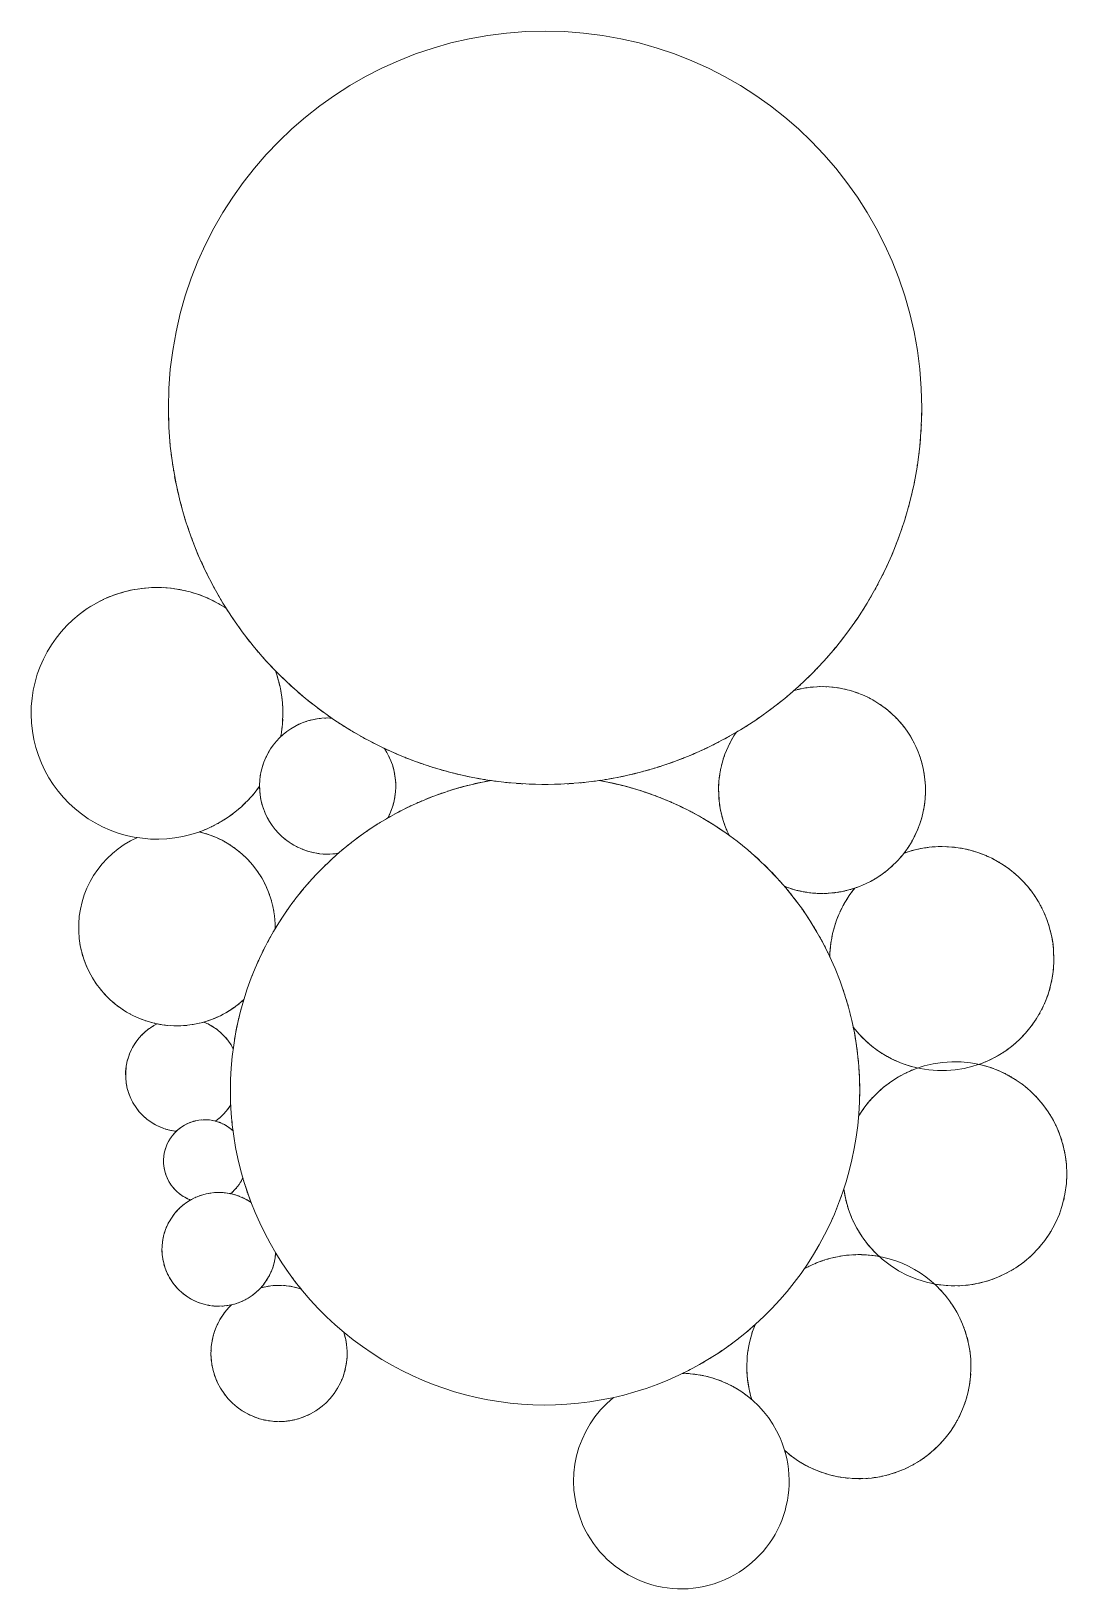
# Model space of a CAD drawing. Header units: inches. Extents: x -590 to 611, y -977 to 830.
import ezdxf

# ---------------------------------------------------------------- set-up
doc = ezdxf.new("R2010")
doc.units = ezdxf.units.IN
doc.header["$MEASUREMENT"] = 0
doc.layers.add('A-ROOF', color=132, linetype='Continuous', lineweight=9)
doc.layers.add('A-WALL', color=113, linetype='Continuous', lineweight=9)

msp = doc.modelspace()

# ---------------------------------------------------------------- linework, layer by layer
at = {"layer": 'A-ROOF'}
for p, q in [((-69.5, -41.9), (-69, -41.8)), ((120.9, -52.6), (121.3, -52.8)), ((283.8, -162.4), (284.1, -162.8)), ((286.4, -165.5), (286.7, -165.9))]:
    msp.add_line(p, q, dxfattribs=at)
for centre, radius, start, end in [((5.9, 393), 437, 360, 180), ((5.9, 393), 437, 180, 360), ((-444.3, 38.5), 146, 56.6202, 128.2174), ((-444.3, 38.5), 146, 128.2174, 308.2174), ((-444.3, 38.5), 146, 349.232, 19.8017), ((327.2, -50.5), 120, 2.3346, 105.7062), ((-246.3, -45.9), 79, 86.6853, 215.5362), ((5.9, 393), 437, 296.4342, 296.7611), ((5.9, 393), 437, 297.3401, 297.4607), ((327.2, -50.5), 120, 146.1408, 182.3346), ((5.9, 393), 437, 298.3285, 298.6678), ((5.9, 393), 437, 300.2226, 300.4591), ((-246.3, -45.9), 79, 331.9581, 33.5799), ((5.9, 393), 437, 244.7606, 244.9352), ((-246.3, -45.9), 79, 32.2118, 33.4553), ((-246.3, -45.9), 79, 27.7643, 30.0747), ((-246.3, -45.9), 79, 23.3164, 25.6286), ((-246.3, -45.9), 79, 18.868, 21.1828), ((5.9, 393), 437, 246.2164, 246.8355), ((5.9, 393), 437, 248.1278, 248.7358), ((5.9, 393), 437, 250.0391, 250.6361), ((5.9, 393), 437, 289.2549, 289.866), ((5.9, 393), 437, 291.1375, 291.7627), ((5.9, 393), 437, 293.0201, 293.6604), ((5.9, 393), 437, 294.9121, 295.5595), ((-246.3, -45.9), 79, 14.4189, 16.7371), ((-246.3, -45.9), 79, 9.969, 12.2915), ((-246.3, -45.9), 79, 5.5181, 7.8461), ((5.9, 393), 437, 251.9504, 252.5364), ((5.9, 393), 437, 253.8616, 254.4368), ((5.9, 393), 437, 255.7727, 256.3371), ((5.9, 393), 437, 257.6838, 258.2375), ((5.9, 393), 437, 281.7236, 282.2852), ((5.9, 393), 437, 283.6065, 284.1798), ((5.9, 393), 437, 285.4894, 286.0747), ((5.9, 393), 437, 287.3721, 287.9701), ((-444.3, 38.5), 146, 308.2174, 324.5719), ((5.9, -399), 365, 99.8827, 159.0009), ((-246.3, -45.9), 79, 180.2335, 182.2618), ((-246.3, -45.9), 79, 184.6463, 186.741), ((-246.3, -45.9), 79, 352.1559, 354.5104), ((-246.3, -45.9), 79, 1.0659, 3.4008), ((-246.3, -45.9), 79, 356.612, 358.9556), ((5.9, -399), 365, 108.907, 110.0313), ((5.9, -399), 365, 106.8523, 108.0085), ((5.9, -399), 365, 104.772, 105.9412), ((5.9, -399), 365, 102.6146, 103.4067), ((5.9, 393), 437, 259.5949, 260.1378), ((5.9, -399), 365, 99.9177, 101.073), ((5.9, 393), 437, 261.5059, 261.7289), ((5.9, -399), 365, 360, 80.125), ((5.9, 393), 437, 278.2711, 278.4969), ((5.9, 393), 437, 279.8405, 280.391), ((5.9, -399), 365, 77.5278, 78.1636), ((5.9, -399), 365, 75.4842, 76.2184), ((5.9, -399), 365, 73.5136, 74.1624), ((5.9, -399), 365, 72.135, 72.4039), ((327.2, -50.5), 120, 248.795, 2.3346), ((-246.3, -45.9), 79, 189.0592, 191.2286), ((-246.3, -45.9), 79, 193.472, 195.73), ((-246.3, -45.9), 79, 197.8848, 200.2571), ((-246.3, -45.9), 79, 338.7632, 341.1754), ((-246.3, -45.9), 79, 343.2333, 345.6204), ((-246.3, -45.9), 79, 347.6968, 350.0654), ((5.9, -399), 365, 115.1559, 116.0994), ((5.9, -399), 365, 113.0665, 114.0767), ((5.9, -399), 365, 110.9604, 112.054), ((5.9, -399), 365, 70.0509, 70.4821), ((5.9, -399), 365, 67.9947, 68.5587), ((5.9, -399), 365, 65.9379, 66.633), ((5.9, -399), 365, 63.8806, 64.7038), ((327.2, -50.5), 120, 182.3346, 205.9552), ((327.2, -50.5), 120, 182.3346, 185.6926), ((327.2, -50.5), 120, 187.0222, 189.1867), ((-444.3, 38.5), 146, 298.5482, 300.4949), ((-444.3, 38.5), 146, 301.7722, 303.9271), ((-444.3, 38.5), 146, 304.9951, 308.2174), ((-246.3, -45.9), 79, 202.2977, 204.8408), ((-246.3, -45.9), 79, 206.7105, 209.5943), ((5.9, -399), 365, 119.3129, 119.9959), ((-246.3, -45.9), 79, 332.0277, 332.2858), ((-246.3, -45.9), 79, 334.2827, 336.7306), ((5.9, -399), 365, 117.2368, 118.1221), ((5.9, -399), 365, 61.9319, 62.7685), ((5.9, -399), 365, 60.0113, 60.8223), ((5.9, -399), 365, 58.0915, 58.8348), ((327.2, -50.5), 120, 190.7722, 192.6129), ((327.2, -50.5), 120, 194.3883, 196.0392), ((327.2, -50.5), 120, 197.9598, 199.4657), ((-421.2, -210.1), 114, 113.6809, 182.1346), ((-421.2, -210.1), 114, 2.1346, 76.9241), ((-444.3, 38.5), 146, 289.6048, 290.6663), ((-421.2, -210.1), 114, 75.0771, 76.8588), ((-444.3, 38.5), 146, 292.0962, 293.9165), ((-421.2, -210.1), 114, 71.3314, 73.2539), ((-444.3, 38.5), 146, 295.3231, 297.1853), ((-421.2, -210.1), 114, 67.5854, 69.5108), ((-421.2, -210.1), 114, 63.8391, 65.6501), ((-246.3, -45.9), 79, 215.5362, 279.1279), ((-246.3, -45.9), 79, 220.0725, 221.5604), ((-246.3, -45.9), 79, 224.6088, 226.3798), ((-246.3, -45.9), 79, 229.1451, 231.0271), ((5.9, -399), 365, 56.1723, 56.772), ((327.2, -50.5), 120, 201.5109, 202.8924), ((327.2, -50.5), 120, 205.0512, 205.84), ((-421.2, -210.1), 114, 60.0923, 61.9139), ((-421.2, -210.1), 114, 56.3451, 58.1777), ((-421.2, -210.1), 114, 52.5972, 54.4415), ((-421.2, -210.1), 114, 48.8485, 50.7053), ((-246.3, -45.9), 79, 233.6815, 235.6169), ((-246.3, -45.9), 79, 238.2178, 240.1807), ((-246.3, -45.9), 79, 242.7541, 244.7305), ((-246.3, -45.9), 79, 247.2904, 249.2719), ((-246.3, -45.9), 79, 251.8268, 253.8077), ((-246.3, -45.9), 79, 256.3631, 258.3399), ((-246.3, -45.9), 79, 260.7184, 262.8694), ((-246.3, -45.9), 79, 265.2367, 267.3969), ((-246.3, -45.9), 79, 269.7549, 271.9229), ((-246.3, -45.9), 79, 274.2731, 276.4335), ((5.9, -399), 365, 131.0765, 131.2651), ((-246.3, -45.9), 79, 278.7914, 279.0447), ((466.2, -246.1), 130, 3.8942, 109.7859), ((-421.2, -210.1), 114, 45.0989, 46.9691), ((-421.2, -210.1), 114, 41.3481, 43.2329), ((-421.2, -210.1), 114, 37.5956, 39.4967), ((-421.2, -210.1), 114, 33.8409, 35.7605), ((5.9, -399), 365, 134.8117, 135.3914), ((5.9, -399), 365, 132.7925, 133.328), ((-421.2, -210.1), 114, 30.0831, 32.0243), ((-421.2, -210.1), 114, 26.3208, 28.2881), ((5.9, -399), 365, 138.85, 139.5201), ((5.9, -399), 365, 136.8308, 137.4554), ((327.2, -50.5), 120, 248.8292, 249.3093), ((-421.2, -210.1), 114, 22.5516, 24.5519), ((-421.2, -210.1), 114, 18.7706, 20.8157), ((-421.2, -210.1), 114, 14.9681, 17.0795), ((5.9, -399), 365, 142.8883, 143.6529), ((5.9, -399), 365, 140.8691, 141.5859), ((5.9, -399), 365, 38.325, 38.8438), ((327.2, -50.5), 120, 252.2784, 252.925), ((327.2, -50.5), 120, 255.9159, 256.5407), ((5.9, -399), 365, 36.3038, 36.8565), ((327.2, -50.5), 120, 259.6308, 260.1565), ((327.2, -50.5), 120, 263.2313, 263.7722), ((327.2, -50.5), 120, 265.5514, 267.3879), ((327.2, -50.5), 120, 269.1677, 270.4324), ((327.2, -50.5), 120, 272.7839, 274.0329), ((466.2, -246.1), 130, 140.9618, 179.0099), ((327.2, -50.5), 120, 276.4001, 277.7403), ((327.2, -50.5), 120, 280.0163, 281.3778), ((327.2, -50.5), 120, 283.6325, 285.0152), ((466.2, -246.1), 130, 147.6681, 148.4069), ((466.2, -246.1), 130, 144.1949, 144.9152), ((327.2, -50.5), 120, 287.2486, 288.435), ((466.2, -246.1), 130, 141.0304, 141.4235), ((-421.2, -210.1), 114, 9.6071, 13.3433), ((5.9, -399), 365, 144.9074, 145.7219), ((5.9, -399), 365, 34.2789, 34.8704), ((466.2, -246.1), 130, 158.0876, 158.8825), ((466.2, -246.1), 130, 154.6144, 155.3905), ((466.2, -246.1), 130, 151.1413, 151.8987), ((-421.2, -210.1), 114, 182.1346, 313.0039), ((-421.2, -210.1), 114, 359.226, 2.1346), ((-421.2, -210.1), 114, 359.2903, 2.1346), ((5.9, -399), 365, 148.9456, 149.0799), ((5.9, -399), 365, 146.9265, 147.7937), ((5.9, -399), 365, 32.2483, 32.8851), ((5.9, -399), 365, 30.2071, 31.3951), ((466.2, -246.1), 130, 165.0339, 165.8668), ((466.2, -246.1), 130, 161.5607, 162.3746), ((5.9, -399), 365, 28.9157, 29.3678), ((5.9, -399), 365, 28.1431, 28.2535), ((5.9, -399), 365, 26.9303, 27.3449), ((466.2, -246.1), 130, 172.0362, 172.8517), ((466.2, -246.1), 130, 168.5911, 169.3591), ((5.9, -399), 365, 26.0146, 26.1435), ((5.9, -399), 365, 25.1944, 25.3248), ((466.2, -246.1), 130, 178.0221, 178.9263), ((466.2, -246.1), 130, 175.4812, 176.3444), ((466.2, -246.1), 130, 217.7271, 3.8942), ((5.9, -399), 365, 159.0009, 360), ((-421.2, -210.1), 114, 302.4741, 304.4464), ((-421.2, -210.1), 114, 306.0492, 308.2388), ((-421.2, -210.1), 114, 309.4131, 312.9789), ((5.9, -399), 365, 163.4489, 165.2035), ((-414.7, -380.8), 66, 116.4973, 177.5138), ((-414.7, -380.8), 66, 26.9065, 67.9538), ((-421.2, -210.1), 114, 286.0014, 286.4329), ((-421.2, -210.1), 114, 288.094, 290.0064), ((-421.2, -210.1), 114, 291.7116, 293.5866), ((-421.2, -210.1), 114, 295.3086, 297.1778), ((-421.2, -210.1), 114, 298.8947, 300.7896), ((5.9, -399), 365, 167.9738, 169.2022), ((5.9, -399), 365, 165.8819, 167.199), ((5.9, -399), 365, 170.0043, 171.2205), ((5.9, -399), 365, 11.0403, 11.5686), ((5.9, -399), 365, 8.9958, 9.9863), ((5.9, -399), 365, 172.013, 172.4069), ((5.9, -399), 365, 6.9396, 7.9879), ((5.9, -399), 365, 4.8577, 5.9902), ((-414.7, -380.8), 66, 177.5138, 263.7842), ((481.2, -495.7), 130, 354.9317, 149.1399), ((5.9, -399), 365, 2.6987, 3.993), ((5.9, -399), 365, 0, 1.9963), ((5.9, -399), 365, 356.112, 357.5489), ((5.9, -399), 365, 358.1017, 0), ((-388.7, -481), 48, 47.0116, 105.8944), ((-414.7, -380.8), 66, 305.2693, 328.0879), ((-414.7, -380.8), 66, 309.5489, 310.8928), ((-414.7, -380.8), 66, 314.0603, 315.3267), ((-414.7, -380.8), 66, 318.9542, 319.6022), ((-414.7, -380.8), 66, 322.4811, 323.7687), ((5.9, -399), 365, 182.6207, 184.3114), ((5.9, -399), 365, 184.6781, 186.2305), ((5.9, -399), 365, 355.3173, 355.588), ((-388.7, -481), 48, 105.8944, 249.966), ((-388.7, -481), 48, 74.5933, 75.2747), ((-388.7, -481), 48, 69.108, 70.4029), ((-388.7, -481), 48, 63.6234, 64.6925), ((-388.7, -481), 48, 58.4135, 58.9821), ((-388.7, -481), 48, 52.7931, 53.272), ((5.9, -399), 365, 186.8195, 187.3649), ((-388.7, -481), 48, 308.0272, 336.4956), ((5.9, -399), 365, 196.1105, 196.7467), ((-372.5, -583.4), 66, 55.4194, 194.1632), ((-372.5, -583.4), 66, 77.8117, 78.2535), ((-372.5, -583.4), 66, 73.1004, 74.2431), ((-372.5, -583.4), 66, 68.3872, 69.5325), ((-372.5, -583.4), 66, 63.6715, 64.6352), ((5.9, -399), 365, 197.3231, 199.0399), ((5.9, -399), 365, 199.2315, 200.8545), ((5.9, -399), 365, 339.2378, 340.3456), ((5.9, -399), 365, 341.3129, 341.6914), ((481.2, -495.7), 130, 187.8522, 354.9317), ((481.2, -495.7), 130, 187.9595, 188.5311), ((481.2, -495.7), 130, 190.0514, 191.3921), ((-372.5, -583.4), 66, 58.9524, 61.5655), ((-372.5, -583.4), 66, 55.5563, 56.8363), ((5.9, -399), 365, 337.1623, 338.267), ((481.2, -495.7), 130, 193.4929, 194.8256), ((481.2, -495.7), 130, 196.9275, 198.2601), ((481.2, -495.7), 130, 200.3577, 201.696), ((5.9, -399), 365, 333.01, 334.1127), ((5.9, -399), 365, 335.0864, 336.1895), ((481.2, -495.7), 130, 203.7848, 205.1338), ((481.2, -495.7), 130, 207.2098, 208.5742), ((5.9, -399), 365, 330.9329, 332.0366), ((481.2, -495.7), 130, 210.6332, 212.0184), ((481.2, -495.7), 130, 214.0554, 215.4684), ((481.2, -495.7), 130, 217.4767, 218.9278), ((-372.5, -583.4), 66, 194.1632, 356.5566), ((-372.5, -583.4), 66, 350.7402, 351.6948), ((-372.5, -583.4), 66, 355.5264, 356.395), ((5.9, -399), 365, 211.0969, 211.513), ((5.9, -399), 365, 212.463, 213.5796), ((370, -719.5), 130, 8.3055, 119.2948), ((5.9, -399), 365, 326.7759, 327.8856), ((5.9, -399), 365, 328.855, 329.9609), ((370, -719.5), 130, 105.6387, 106.5801), ((370, -719.5), 130, 102.2517, 103.1562), ((370, -719.5), 130, 98.8642, 99.7336), ((370, -719.5), 130, 95.4763, 96.312), ((370, -719.5), 130, 92.0877, 92.8912), ((370, -719.5), 130, 88.6983, 90.5209), ((370, -719.5), 130, 86.0509, 87.1266), ((481.2, -495.7), 130, 220.9867, 222.4043), ((370, -719.5), 130, 82.6302, 83.7343), ((481.2, -495.7), 130, 223.8682, 224.2895), ((481.2, -495.7), 130, 224.8674, 225.9167), ((370, -719.5), 130, 79.5511, 80.3434), ((481.2, -495.7), 130, 227.303, 227.5922), ((-372.5, -583.4), 66, 331.3768, 332.3378), ((-372.5, -583.4), 66, 336.3002, 337.3161), ((-372.5, -583.4), 66, 342.2943, 343.6871), ((-372.5, -583.4), 66, 345.9537, 346.9945), ((5.9, -399), 365, 214.5328, 215.647), ((5.9, -399), 365, 325.4518, 325.8106), ((370, -719.5), 130, 118.4077, 119.1838), ((370, -719.5), 130, 115.8811, 116.8652), ((370, -719.5), 130, 112.4117, 113.4338), ((370, -719.5), 130, 109.0253, 110.0058), ((-302.7, -704.2), 79, 71.018, 105.6307), ((-372.5, -583.4), 66, 317.4031, 317.6831), ((-372.5, -583.4), 66, 321.5303, 322.514), ((-372.5, -583.4), 66, 326.4535, 327.3596), ((5.9, -399), 365, 216.6011, 217.7154), ((5.9, -399), 365, 218.6684, 219.1346), ((-302.7, -704.2), 79, 134.3664, 183.4095), ((-302.7, -704.2), 79, 356.5905, 18.3129), ((5.9, -399), 365, 307.4607, 308.6019), ((5.9, -399), 365, 309.5164, 310.6758), ((370, -719.5), 130, 157.9943, 188.3055), ((5.9, -399), 365, 311.5714, 311.826), ((5.9, -399), 365, 303.3458, 304.473), ((5.9, -399), 365, 305.404, 306.5354), ((370, -719.5), 130, 228.5002, 8.3055), ((-302.7, -704.2), 79, 183.4095, 356.5905), ((5.9, -399), 365, 297.155, 298.299), ((5.9, -399), 365, 299.2227, 300.3556), ((5.9, -399), 365, 301.2857, 302.4134), ((164, -852.3), 125, 23.6554, 89.3708), ((5.9, -399), 365, 295.934, 296.2435), ((164, -852.3), 125, 88.8448, 89.2747), ((164, -852.3), 125, 85.3653, 87.3672), ((164, -852.3), 125, 81.8836, 83.8461), ((164, -852.3), 125, 78.3987, 80.3429), ((164, -852.3), 125, 74.9091, 76.8497), ((164, -852.3), 125, 71.4121, 73.3624), ((164, -852.3), 125, 67.9025, 69.8791), ((164, -852.3), 125, 64.3682, 66.3984), ((370, -719.5), 130, 188.3055, 197.1166), ((164, -852.3), 125, 129.0669, 203.6554), ((164, -852.3), 125, 60.7762, 62.9197), ((164, -852.3), 125, 56.9837, 59.4425), ((164, -852.3), 125, 52.5292, 55.8697), ((164, -852.3), 125, 49.1887, 51.8627), ((164, -852.3), 125, 203.6554, 23.6554)]:
    msp.add_arc(centre, radius, start, end, dxfattribs=at)
at = {"layer": 'A-WALL'}
for p, q in [((-521, 162.7), (-525.5, 159.8)), ((-527.9, 158.1), (-534.6, 153.2)), ((-364.1, 160.5), (-365.8, 161.6)), ((-306.1, 85.8), (-306.8, 87.7)), ((295.3, 65.2), (294.8, 65)), ((-300.8, 11.3), (-300.2, 14.6)), ((227.5, 16.3), (225.6, 13.4)), ((208.5, -32.8), (207.9, -37.1)), ((-327.8, -49.6), (-325.3, -46.2)), ((76, -40.8), (68.8, -39.5)), ((207.2, -47.8), (207.3, -55.4)), ((207.6, -40.3), (207.3, -45.2)), ((447.1, -45.6), (446.5, -38.2)), ((-353.9, -76.2), (-347.5, -70.9)), ((-345.4, -69), (-341.5, -65.2)), ((-339, -62.7), (-335.7, -59.2)), ((219.2, -102.8), (216.6, -101)), ((-307.2, -211.6), (-307.3, -205.8)), ((-533.6, -229.1), (-532.1, -236.4)), ((-531.3, -239.5), (-530.2, -243.6)), ((-529.1, -246.8), (-527.7, -250.6)), ((596.2, -245), (595.9, -237.3)), ((-526.5, -253.8), (-524.9, -257.5)), ((-523.4, -260.6), (-521.6, -264.1)), ((-519.8, -267.2), (-517.8, -270.6)), ((-515.9, -273.6), (-513.7, -276.7)), ((-511.5, -279.6), (-509.1, -282.6)), ((-506.8, -285.4), (-504.2, -288.2)), ((-501.6, -290.8), (-498.9, -293.4)), ((-496.2, -295.9), (-493.3, -298.3)), ((-490.4, -300.7), (-487.4, -302.9)), ((-484.3, -305), (-481.2, -307)), ((-346, -295.7), (-343.5, -293.5)), ((-478, -308.9), (-474.8, -310.7)), ((-471.4, -312.4), (-468.1, -314)), ((-464.6, -315.5), (-461.3, -316.8)), ((-457.6, -318.1), (-454.2, -319.2)), ((-444.2, -321.7), (-445.5, -322.5)), ((-388.5, -320.2), (-389.8, -319.7)), ((363.5, -325.8), (364.8, -327.4)), ((-480.2, -372.5), (-480.6, -377.9)), ((-480.6, -377.9), (-480.6, -383.4)), ((-479.3, -367.2), (-479.9, -370.6)), ((409.8, -363.3), (416.7, -366.3)), ((434.5, -372.2), (438.1, -373)), ((438.1, -373), (435.8, -373.9)), ((509.2, -368.8), (509.9, -368.5)), ((-480.5, -385.3), (-480.2, -388.9)), ((-479.8, -391.2), (-479.3, -394.4)), ((-478.7, -396.8), (-477.9, -399.7)), ((399, -395), (393.4, -399.9)), ((-477.1, -402.2), (-476.1, -404.9)), ((371.3, -426.3), (369.7, -428.8)), ((-424.1, -448.6), (-425.7, -450.5)), ((-424, -446.1), (-421.9, -446.4)), ((-420.6, -445.2), (-422.4, -446.9)), ((-416.7, -442.1), (-418.8, -443.7)), ((-412.5, -439.4), (-415, -440.9)), ((-407.9, -437.1), (-410.8, -438.4)), ((-401.8, -434.9), (-406.4, -436.4)), ((-397.5, -433.9), (-401.8, -434.9)), ((-356.1, -445.8), (-356.3, -445.6)), ((-432.2, -460.7), (-433.1, -462.8)), ((-429.9, -456.4), (-431.1, -458.5)), ((-427.2, -452.3), (-428.6, -454.3)), ((-345.4, -501.8), (-344.7, -500.3)), ((-359.1, -518.8), (-358.6, -518.5)), ((-406.9, -525.4), (-405.2, -526.1)), ((308, -605.2), (306.6, -606)), ((249.3, -671), (248.5, -673.2)), ((494.5, -682.2), (493.1, -677.9)), ((496.6, -690.4), (495.4, -685.4)), ((498.6, -700.8), (497.2, -693)), ((240.4, -730.7), (241.3, -738.3))]:
    msp.add_line(p, q, dxfattribs=at)
at = {"layer": 'A-WALL', "flags": 128}
for points in [[(-474.3, 181.3), (-475.1, 181.2), (-478.7, 180.4)], [(-466.1, 182.8), (-467, 182.7), (-470.4, 182.1)], [(-457.7, 183.8), (-458.8, 183.7), (-462.1, 183.4)], [(-449.4, 184.4), (-450.5, 184.3), (-453.8, 184.2)], [(-441, 184.4), (-442.3, 184.5), (-445.4, 184.5)], [(-432.6, 184), (-434, 184.1), (-437, 184.3)], [(-424.2, 183.1), (-425.7, 183.3), (-428.6, 183.6)], [(-416, 181.7), (-417.6, 182), (-420.3, 182.5)], [(-407.8, 179.8), (-409.5, 180.3), (-412, 180.9)], [(-513.6, 167), (-513.8, 166.8), (-518, 164.5)], [(-506.1, 170.7), (-506.5, 170.6), (-510.4, 168.6)], [(-498.4, 174.1), (-498.9, 173.9), (-502.7, 172.3)], [(-490.5, 177), (-491.1, 176.7), (-494.8, 175.4)], [(-482.5, 179.4), (-483.2, 179.2), (-486.8, 178.1)], [(-399.7, 177.5), (-401.5, 178.1), (-403.9, 178.8)], [(-391.8, 174.7), (-393.6, 175.4), (-395.9, 176.2)], [(-384.1, 171.5), (-386, 172.3), (-388.1, 173.2)], [(-376.5, 167.8), (-378.5, 168.8), (-380.4, 169.8)], [(-369.2, 163.7), (-371.2, 164.9), (-373, 165.9)], [(-303.7, 77.9), (-304.4, 80.4), (-305, 82.4)], [(-301.7, 70), (-302.4, 72.9), (-302.8, 74.5)], [(-300.1, 61.8), (-300.7, 65.3), (-301, 66.6)], [(-299, 53.3), (-299.5, 57.6), (-299.6, 58.5)], [(302.6, 67), (302, 66.8), (298.5, 66)], [(310.1, 68.3), (309.4, 68.2), (306, 67.6)], [(317.6, 69.1), (316.8, 69), (313.6, 68.7)], [(325.2, 69.5), (324.2, 69.5), (321.1, 69.3)], [(332.8, 69.4), (331.7, 69.4), (328.7, 69.5)], [(340.3, 68.8), (339.1, 68.9), (336.3, 69.1)], [(347.8, 67.7), (346.5, 67.9), (343.9, 68.3)], [(355.3, 66.2), (353.9, 66.5), (351.4, 67)], [(362.6, 64.2), (361.1, 64.6), (358.8, 65.3)], [(369.7, 61.7), (368.2, 62.3), (366, 63)], [(376.7, 58.8), (375.1, 59.5), (373.1, 60.4)], [(383.5, 55.4), (381.8, 56.3), (380, 57.2)], [(-298.4, 43.9), (-298.7, 49.9), (-298.7, 50.4)], [(-298.3, 34.2), (-298.3, 34.4), (-298.3, 42.2)], [(390.1, 51.7), (388.4, 52.7), (386.7, 53.7)], [(396.5, 47.5), (394.7, 48.7), (393.2, 49.7)], [(402.5, 42.9), (400.7, 44.3), (399.4, 45.3)], [(408.3, 38), (406.4, 39.6), (405.3, 40.6)], [(-299.7, 17.9), (-299.6, 19), (-299.1, 23)], [(-298.8, 26), (-298.7, 26.7), (-298.4, 31.8)], [(413.7, 32.6), (411.9, 34.5), (410.9, 35.5)], [(418.8, 27), (417, 29), (416.1, 30)], [(423.5, 21.1), (421.8, 23.3), (421, 24.2)], [(427.8, 14.8), (426.2, 17.3), (425.6, 18.2)], [(220.1, 3.6), (219.8, 3.2), (218.3, 0)], [(223.7, 10.3), (223.4, 9.8), (221.7, 6.8)], [(431.8, 8.3), (430.2, 11), (429.7, 11.8)], [(435.3, 1.6), (433.8, 4.5), (433.4, 5.2)], [(211.7, -17.7), (211.7, -18), (210.7, -21.8)], [(214.1, -10.4), (213.9, -10.7), (212.7, -14.3)], [(216.8, -3.3), (216.7, -3.7), (215.3, -7.1)], [(438.4, -5.4), (437, -2.3), (436.7, -1.6)], [(441, -12.6), (439.8, -9.2), (439.6, -8.6)], [(443.2, -20), (442.2, -16.3), (442, -15.8)], [(209.9, -25.1), (209.8, -25.3), (209, -29.3)], [(445, -27.6), (444.1, -23.5), (444, -23.1)], [(446.2, -35.6), (445.5, -30.8), (445.5, -30.5)], [(-333.2, -56.3), (-330.3, -52.8), (-330.1, -52.6)], [(92, -44.3), (91.8, -44.3), (80.3, -41.7), (79.7, -41.6)], [(104.3, -47.6), (103.2, -47.2), (94.1, -44.9)], [(116.5, -51.2), (114.5, -50.6), (108.6, -48.8)], [(128.7, -55.3), (125.6, -54.2), (121.3, -52.7)], [(140.7, -59.8), (136.7, -58.3), (133.5, -57)], [(152.9, -64.9), (147.6, -62.6), (145.4, -61.7)], [(165.9, -71), (158.3, -67.4), (157.1, -66.8)], [(179.8, -78.1), (179.3, -77.9), (168.9, -72.5), (168.5, -72.3)], [(190.9, -84.4), (189.6, -83.6), (182.7, -79.7)], [(201.8, -91), (199.7, -89.7), (194.9, -86.8)], [(212.4, -98.1), (209.5, -96.1), (206, -93.8)], [(596, -253), (596, -252.6), (596.2, -247.7)], [(594.2, -268.5), (594.3, -267.9), (594.9, -264.1)], [(595.4, -260.8), (595.4, -260.3), (595.8, -256.1)], [(588.1, -291.2), (588.5, -290.2), (589.5, -287.2)], [(590.6, -283.8), (590.9, -282.9), (591.8, -279.6)], [(592.7, -276.2), (592.8, -275.5), (593.6, -271.9)], [(-364.1, -308.8), (-361.2, -307), (-360.9, -306.8)], [(-357.8, -304.8), (-355, -302.9), (-354.7, -302.7)], [(-351.7, -300.5), (-349.1, -298.4), (-348.8, -298.1)], [(581.8, -305.6), (582.4, -304.3), (583.6, -301.8)], [(585.2, -298.5), (585.7, -297.3), (586.8, -294.6)], [(-450.5, -320.2), (-447, -321.1), (-446.8, -321.2)], [(-447.8, -323.7), (-448.9, -324.4), (-450.3, -325.2)], [(-443.2, -321.9), (-439.7, -322.6), (-439.5, -322.6)], [(-435.9, -323.1), (-432.4, -323.5), (-432.1, -323.6)], [(-428.5, -323.8), (-424.9, -324), (-424.7, -324)], [(-421, -324.1), (-417.5, -324), (-417.2, -324)], [(-413.6, -323.8), (-410.1, -323.5), (-409.8, -323.5)], [(-406.2, -323.1), (-402.7, -322.6), (-402.4, -322.5)], [(-398.8, -321.9), (-395.4, -321.1), (-395.1, -321.1)], [(-391.6, -320.2), (-388.2, -319.2), (-387.9, -319.1)], [(-383.6, -322.5), (-385, -321.8), (-386.3, -321.2)], [(-384.4, -318), (-381.2, -316.8), (-380.9, -316.7)], [(-378.9, -325.3), (-380.4, -324.4), (-381.5, -323.7)], [(-377.5, -315.4), (-374.3, -314), (-374, -313.8)], [(-370.7, -312.3), (-367.6, -310.7), (-367.3, -310.5)], [(569.2, -325.4), (570.3, -323.9), (571.6, -322.2)], [(573.8, -319.1), (574.7, -317.6), (576.1, -315.6)], [(578, -312.4), (578.8, -311.1), (580.1, -308.8)], [(-468.1, -342), (-468.5, -342.6), (-469.8, -344.5)], [(-464.7, -337.7), (-465.2, -338.4), (-466.6, -340)], [(-460.9, -333.7), (-461.6, -334.4), (-463, -335.8)], [(-456.8, -330), (-457.6, -330.7), (-459.1, -331.9)], [(-452.5, -326.7), (-453.4, -327.3), (-454.8, -328.4)], [(-374.4, -328.5), (-376.1, -327.2), (-376.9, -326.7)], [(-370.2, -332), (-372, -330.5), (-372.6, -329.9)], [(-366.3, -335.9), (-368.1, -334), (-368.6, -333.6)], [(-362.6, -340.3), (-364.6, -337.8), (-364.8, -337.5)], [(-355.9, -350.8), (-358.4, -346.3), (-361.3, -341.9), (-361.4, -341.8)], [(367, -330.2), (368.3, -331.6), (369.8, -333.4)], [(372.2, -335.9), (373.4, -337.1), (375.2, -339)], [(377.7, -341.4), (378.8, -342.4), (380.9, -344.3)], [(553.2, -342.7), (555, -341.1), (556.3, -339.8)], [(558.9, -337.2), (560.4, -335.7), (561.7, -334.2)], [(564.2, -331.5), (565.5, -329.9), (566.9, -328.3)], [(-476, -356.5), (-476.2, -356.9), (-477.1, -359.4)], [(-473.8, -351.5), (-474, -351.9), (-475.1, -354.2)], [(-471.1, -346.6), (-471.5, -347.2), (-472.7, -349.2)], [(383.6, -346.5), (384.5, -347.2), (387, -349.2)], [(389.7, -351.2), (390.5, -351.8), (393.4, -353.8)], [(396.1, -355.6), (396.7, -356), (400.2, -358.1)], [(402.8, -359.6), (403.2, -359.8), (407.7, -362.2)], [(527.5, -360.7), (530.2, -359.2), (531.2, -358.7)], [(534.4, -356.8), (536.8, -355.3), (537.9, -354.5)], [(540.9, -352.5), (543.1, -350.9), (544.3, -350)], [(547.2, -347.8), (549.2, -346.2), (550.4, -345.1)], [(-477.8, -361.7), (-477.9, -362), (-478.7, -364.9)], [(418.2, -366.9), (423.7, -369), (424, -369.1)], [(425.4, -378.3), (424.3, -378.8), (421.5, -380.2)], [(426.7, -370), (430.9, -371.2), (431.4, -371.4)], [(432.5, -375.2), (431.1, -375.7), (428.5, -376.9)], [(513.2, -367.3), (516.4, -366), (517.2, -365.7)], [(520.5, -364.2), (523.4, -362.8), (524.3, -362.4)], [(405.3, -390.1), (405, -390.4), (400.9, -393.5)], [(411.8, -385.8), (411.2, -386.2), (407.8, -388.4)], [(418.5, -381.8), (417.6, -382.3), (414.5, -384.1)], [(-475, -407.5), (-473.9, -410), (-473.8, -410.2)], [(-472.6, -412.5), (-471.2, -414.8), (-471.1, -415.1)], [(380.5, -413.5), (378.2, -416.4), (377.6, -417.1)], [(385.8, -407.4), (382.9, -410.6), (382.5, -411.1)], [(392.2, -401), (388, -405.1), (387.7, -405.3)], [(-469.7, -417.3), (-468.2, -419.4), (-468, -419.7)], [(-466.4, -421.8), (-464.8, -423.7), (-464.5, -424)], [(-462.8, -426), (-461, -427.8), (-460.7, -428.1)], [(-458.8, -429.9), (-456.9, -431.5), (-456.6, -431.8)], [(-454.5, -433.4), (-452.5, -434.8), (-452.1, -435.1)], [(-392.7, -433.2), (-393.1, -433.2), (-395.8, -433.6)], [(-388, -433), (-388.6, -433), (-390.8, -433.1)], [(-383.3, -433.3), (-384.1, -433.3), (-386, -433.1)], [(-378.7, -434.1), (-379.7, -433.9), (-381.3, -433.6)], [(375.6, -419.8), (373.8, -422.5), (373.1, -423.5)], [(-449.9, -436.6), (-447.9, -437.8), (-447.4, -438.1)], [(-445.1, -439.4), (-443, -440.4), (-442.5, -440.6)], [(-440, -441.7), (-438, -442.5), (-437.3, -442.8)], [(-434.8, -443.6), (-432.7, -444.3), (-432, -444.5)], [(-429.4, -445.1), (-427.4, -445.6), (-426.6, -445.7)], [(-374.2, -435.3), (-375.3, -434.9), (-376.7, -434.6)], [(-369.8, -436.9), (-371.1, -436.4), (-372.2, -436)], [(-365.5, -439), (-367, -438.2), (-367.9, -437.8)], [(-361.5, -441.5), (-363.1, -440.4), (-363.8, -440)], [(-357.6, -444.4), (-359.5, -443), (-359.9, -442.6)], [(-435.4, -469.9), (-435.8, -472.1), (-435.9, -472.3)], [(-434, -465.2), (-434.7, -467.4), (-434.8, -467.6)], [(-436.7, -479.5), (-436.7, -481.7), (-436.7, -482)], [(-436.6, -484.3), (-436.4, -486.5), (-436.3, -486.8)], [(-436.3, -474.6), (-436.5, -476.9), (-436.5, -477.2)], [(-436, -489.1), (-435.6, -491.2), (-435.5, -491.6)], [(-434.9, -493.9), (-434.3, -495.9), (-434.2, -496.3)], [(-433.4, -498.5), (-432.6, -500.4), (-432.4, -500.8)], [(-431.4, -502.9), (-430.4, -504.7), (-430.2, -505.1)], [(-347.7, -506), (-346.8, -504.6), (-346.4, -503.8)], [(-429, -507.1), (-427.9, -508.8), (-427.6, -509.2)], [(-426.2, -511), (-424.9, -512.6), (-424.5, -512.9)], [(-422.9, -514.7), (-421.5, -516), (-421.1, -516.4)], [(-419.4, -518), (-417.9, -519.2), (-417.4, -519.5)], [(-415.5, -520.9), (-413.9, -521.9), (-413.4, -522.2)], [(-411.3, -523.4), (-409.7, -524.2), (-409.1, -524.5)], [(-356.9, -517), (-355.5, -515.7), (-355, -515.3)], [(-353.5, -513.7), (-352.2, -512.3), (-351.8, -511.8)], [(-350.4, -510), (-349.4, -508.5), (-348.9, -507.9)], [(329.9, -595.9), (328.1, -596.5), (326, -597.2)], [(337.5, -593.6), (335.6, -594.2), (333.6, -594.7)], [(345.3, -591.9), (343.2, -592.3), (341.3, -592.7)], [(353.1, -590.6), (351, -590.9), (349.1, -591.2)], [(361, -589.8), (358.8, -590), (356.9, -590.2)], [(368.9, -589.5), (366.6, -589.6), (364.8, -589.6)], [(376.9, -589.7), (374.5, -589.6), (372.8, -589.6)], [(384.8, -590.4), (382.3, -590.1), (380.7, -590)], [(392.6, -591.5), (390.1, -591.1), (388.6, -590.9)], [(315.1, -601.7), (313.5, -602.4), (311.5, -603.4)], [(322.4, -598.5), (320.7, -599.2), (318.7, -600.1)], [(462, -627.7), (459.6, -625.4), (459, -624.8)], [(467.4, -633.5), (465.1, -630.9), (464.6, -630.4)], [(472.5, -639.6), (470.3, -636.9), (469.9, -636.3)], [(477.2, -646.1), (475.1, -643.1), (474.7, -642.6)], [(481.5, -652.8), (479.5, -649.6), (479.2, -649.1)], [(485.4, -659.7), (483.5, -656.3), (483.3, -655.9)], [(488.9, -667), (487.2, -663.3), (487, -663)], [(244.9, -684.1), (244.5, -685.5), (243.8, -688.2)], [(247.2, -676.6), (246.7, -678.2), (245.9, -680.7)], [(491.9, -674.4), (490.3, -670.5), (490.2, -670.2)], [(241.5, -699.4), (241.4, -700.4), (240.9, -703.7)], [(243, -691.7), (242.7, -692.9), (242.1, -695.9)], [(240, -714.9), (240, -715.5), (240, -719.6)], [(240, -722.7), (240, -723.1), (240.2, -728)], [(240.5, -707.1), (240.5, -707.9), (240.2, -711.6)]]:
    msp.add_lwpolyline(points, dxfattribs=at)
at = {"layer": 'A-WALL'}
for centre, radius, start, end in [((5.9, 393), 437, 180, 181.9149), ((5.9, 393), 437, 358.0851, 360), ((5.9, 393), 437, 182.5669, 183.8298), ((5.9, 393), 437, 356.1702, 357.4331), ((5.9, 393), 437, 184.6205, 185.7757), ((5.9, 393), 437, 354.2243, 355.3795), ((5.9, 393), 437, 186.6006, 187.701), ((5.9, 393), 437, 188.5564, 189.6262), ((5.9, 393), 437, 350.3738, 351.4436), ((5.9, 393), 437, 352.299, 353.3994), ((5.9, 393), 437, 190.501, 191.5515), ((5.9, 393), 437, 348.4485, 349.499), ((5.9, 393), 437, 192.4397, 193.4767), ((5.9, 393), 437, 346.5233, 347.5603), ((5.9, 393), 437, 194.3747, 195.402), ((5.9, 393), 437, 344.598, 345.6253), ((5.9, 393), 437, 196.3075, 197.3273), ((5.9, 393), 437, 198.2386, 199.2525), ((5.9, 393), 437, 340.7475, 341.7614), ((5.9, 393), 437, 342.6727, 343.6925), ((5.9, 393), 437, 200.1686, 201.1778), ((5.9, 393), 437, 338.8222, 339.8314), ((5.9, 393), 437, 202.0978, 203.103), ((5.9, 393), 437, 336.897, 337.9022), ((5.9, 393), 437, 204.0263, 205.0283), ((5.9, 393), 437, 205.9544, 206.9536), ((5.9, 393), 437, 333.0464, 334.0456), ((5.9, 393), 437, 334.9717, 335.9737), ((5.9, 393), 437, 207.882, 208.8788), ((5.9, 393), 437, 331.1212, 332.118), ((5.9, 393), 437, 209.8094, 210.8041), ((5.9, 393), 437, 211.7364, 212.7294), ((5.9, 393), 437, 327.2706, 328.2636), ((5.9, 393), 437, 329.1959, 330.1906), ((5.9, 393), 437, 213.6633, 214.6547), ((5.9, 393), 437, 325.3453, 326.3367), ((5.9, 393), 437, 215.59, 216.5799), ((5.9, 393), 437, 217.5165, 218.5052), ((5.9, 393), 437, 321.4948, 322.4835), ((5.9, 393), 437, 323.4201, 324.41), ((5.9, 393), 437, 219.4429, 220.4305), ((5.9, 393), 437, 319.5695, 320.5571), ((5.9, 393), 437, 221.3692, 222.3558), ((5.9, 393), 437, 223.2953, 224.281), ((5.9, 393), 437, 315.719, 316.7047), ((5.9, 393), 437, 317.6442, 318.6308), ((5.9, 393), 437, 225.2214, 226.2063), ((5.9, 393), 437, 227.1475, 228.1316), ((5.9, 393), 437, 311.8684, 312.8525), ((5.9, 393), 437, 313.7937, 314.7786), ((5.9, 393), 437, 229.0734, 230.0569), ((5.9, 393), 437, 309.9431, 310.9266), ((5.9, 393), 437, 230.9993, 231.9822), ((5.9, 393), 437, 232.9252, 233.9075), ((5.9, 393), 437, 306.0925, 307.0748), ((5.9, 393), 437, 308.0178, 309.0007), ((-246.3, -45.9), 79, 121.6553, 123.9514), ((-246.3, -45.9), 79, 117.1846, 119.4786), ((-246.3, -45.9), 79, 112.714, 115.0061), ((-246.3, -45.9), 79, 108.2433, 110.5337), ((-246.3, -45.9), 79, 103.7726, 106.0616), ((-246.3, -45.9), 79, 99.3019, 101.5895), ((-246.3, -45.9), 79, 94.8312, 97.1177), ((-246.3, -45.9), 79, 90.3604, 92.6459), ((5.9, 393), 437, 234.851, 235.8328), ((-246.3, -45.9), 79, 86.7628, 88.1743), ((5.9, 393), 437, 236.7767, 237.7581), ((5.9, 393), 437, 238.7025, 239.6834), ((5.9, 393), 437, 300.3166, 301.28), ((5.9, 393), 437, 302.2419, 303.2233), ((5.9, 393), 437, 304.1672, 305.149), ((-246.3, -45.9), 79, 144.0082, 146.32), ((-246.3, -45.9), 79, 139.5377, 141.8455), ((-246.3, -45.9), 79, 135.0671, 137.3714), ((-246.3, -45.9), 79, 130.5965, 132.8977), ((-246.3, -45.9), 79, 126.1259, 128.4244), ((5.9, 393), 437, 240.6281, 241.6088), ((5.9, 393), 437, 242.5538, 243.5341), ((5.9, 393), 437, 296.4659, 297.4462), ((5.9, 393), 437, 298.3912, 299.3719), ((-246.3, -45.9), 79, 157.4199, 159.748), ((-246.3, -45.9), 79, 152.9493, 155.2712), ((-246.3, -45.9), 79, 148.4788, 150.7952), ((5.9, 393), 437, 244.4794, 245.4594), ((5.9, 393), 437, 246.405, 247.3847), ((5.9, 393), 437, 248.3306, 249.3101), ((5.9, 393), 437, 290.6899, 291.6694), ((5.9, 393), 437, 292.6153, 293.595), ((5.9, 393), 437, 294.5406, 295.5206), ((-246.3, -45.9), 79, 170.8314, 173.1869), ((-246.3, -45.9), 79, 166.3609, 168.7055), ((-246.3, -45.9), 79, 161.8904, 164.226), ((5.9, 393), 437, 250.2562, 251.2354), ((5.9, 393), 437, 252.1817, 253.1607), ((5.9, 393), 437, 254.1072, 255.0861), ((5.9, 393), 437, 256.0327, 257.0114), ((5.9, 393), 437, 257.9582, 258.9368), ((5.9, 393), 437, 281.0632, 282.0418), ((5.9, 393), 437, 282.9886, 283.9673), ((5.9, 393), 437, 284.9139, 285.8928), ((5.9, 393), 437, 286.8393, 287.8183), ((5.9, 393), 437, 288.7646, 289.7438), ((-246.3, -45.9), 79, 179.7724, 182.1587), ((-246.3, -45.9), 79, 175.3019, 177.6204), ((-246.3, -45.9), 79, 184.2429, 186.6518), ((5.9, -399), 365, 108.6801, 110.174), ((5.9, -399), 365, 106.0298, 108.0671), ((5.9, -399), 365, 103.9353, 105.585), ((5.9, -399), 365, 101.8557, 103.1776), ((5.9, 393), 437, 259.8837, 260.8622), ((5.9, -399), 365, 99.9177, 101.0006), ((5.9, 393), 437, 261.8092, 262.7875), ((5.9, 393), 437, 263.7346, 264.7129), ((5.9, 393), 437, 265.6601, 266.6383), ((5.9, 393), 437, 267.5855, 268.5637), ((5.9, 393), 437, 269.5109, 270), ((5.9, 393), 437, 270, 270.4891), ((5.9, 393), 437, 271.4363, 272.4145), ((5.9, 393), 437, 273.3617, 274.3399), ((5.9, 393), 437, 275.2871, 276.2654), ((5.9, 393), 437, 277.2125, 278.1908), ((5.9, 393), 437, 279.1378, 280.1163), ((327.2, -50.5), 120, 358.704, 2.3346), ((-246.3, -45.9), 79, 188.7134, 191.1533), ((-246.3, -45.9), 79, 193.3339, 195.6686), ((-246.3, -45.9), 79, 197.7743, 200.2098), ((5.9, -399), 365, 115.2439, 116.4133), ((5.9, -399), 365, 113.1254, 114.3335), ((5.9, -399), 365, 110.9698, 112.2537), ((327.2, -50.5), 120, 182.3346, 185.8259), ((327.2, -50.5), 120, 187.1111, 189.5046), ((327.2, -50.5), 120, 347.8119, 349.8133), ((327.2, -50.5), 120, 351.4426, 353.5697), ((327.2, -50.5), 120, 355.0733, 357.4652), ((-246.3, -45.9), 79, 202.2148, 204.8077), ((-246.3, -45.9), 79, 206.6553, 209.576), ((-246.3, -45.9), 79, 211.0957, 215.5362), ((5.9, -399), 365, 121.5326, 122.6537), ((5.9, -399), 365, 119.4421, 120.5734), ((5.9, -399), 365, 117.347, 118.4933), ((327.2, -50.5), 120, 190.9322, 193.09), ((327.2, -50.5), 120, 194.6169, 196.6758), ((327.2, -50.5), 120, 198.2561, 200.2621), ((327.2, -50.5), 120, 340.4213, 342.4143), ((327.2, -50.5), 120, 344.1812, 346.1032), ((5.9, -399), 365, 125.7058, 126.8149), ((5.9, -399), 365, 123.6228, 124.7342), ((327.2, -50.5), 120, 201.8746, 203.8489), ((327.2, -50.5), 120, 205.4819, 205.9371), ((327.2, -50.5), 120, 329.4646, 331.3995), ((327.2, -50.5), 120, 333.1363, 335.0659), ((327.2, -50.5), 120, 336.7691, 338.7367), ((5.9, -399), 365, 129.8734, 130.9773), ((5.9, -399), 365, 127.7901, 128.8959), ((5.9, -399), 365, 49.0917, 49.4377), ((327.2, -50.5), 120, 322.1601, 324.0749), ((466.2, -246.1), 130, 107.6566, 109.4499), ((327.2, -50.5), 120, 325.8123, 327.7361), ((466.2, -246.1), 130, 104.1372, 105.9313), ((466.2, -246.1), 130, 100.6177, 102.4127), ((466.2, -246.1), 130, 97.0981, 98.8942), ((466.2, -246.1), 130, 93.5784, 95.3756), ((466.2, -246.1), 130, 90.0586, 91.857), ((466.2, -246.1), 130, 86.5387, 88.3385), ((466.2, -246.1), 130, 83.0187, 84.8199), ((466.2, -246.1), 130, 79.4985, 81.3014), ((466.2, -246.1), 130, 75.9781, 77.7829), ((466.2, -246.1), 130, 72.4575, 74.2643), ((466.2, -246.1), 130, 68.9367, 70.7458), ((466.2, -246.1), 130, 65.4156, 67.2273), ((5.9, -399), 365, 134.0378, 135.1413), ((5.9, -399), 365, 131.9559, 133.059), ((5.9, -399), 365, 47.0008, 48.0984), ((5.9, -399), 365, 44.9097, 46.005), ((327.2, -50.5), 120, 307.5511, 309.4426), ((327.2, -50.5), 120, 311.2033, 313.0994), ((327.2, -50.5), 120, 314.8556, 316.7568), ((327.2, -50.5), 120, 318.5078, 320.4153), ((466.2, -246.1), 130, 61.8942, 63.7087), ((466.2, -246.1), 130, 58.3723, 60.1902), ((466.2, -246.1), 130, 54.8501, 56.6717), ((466.2, -246.1), 130, 51.3272, 53.1532), ((5.9, -399), 365, 138.2004, 139.3082), ((5.9, -399), 365, 136.1193, 137.2243), ((5.9, -399), 365, 42.8186, 43.9121), ((5.9, -399), 365, 40.7273, 41.8195), ((327.2, -50.5), 120, 249.114, 250.9765), ((327.2, -50.5), 120, 289.2897, 291.1661), ((327.2, -50.5), 120, 292.942, 294.8207), ((327.2, -50.5), 120, 296.5942, 298.4756), ((327.2, -50.5), 120, 300.2465, 302.1309), ((327.2, -50.5), 120, 303.8988, 305.7865), ((466.2, -246.1), 130, 47.8036, 49.6347), ((466.2, -246.1), 130, 44.2791, 46.1162), ((466.2, -246.1), 130, 40.7534, 42.5976), ((5.9, -399), 365, 142.3618, 143.4801), ((5.9, -399), 365, 140.2812, 141.3933), ((5.9, -399), 365, 38.6359, 39.7273), ((327.2, -50.5), 120, 252.7664, 254.6296), ((5.9, -399), 365, 36.5444, 37.6354), ((327.2, -50.5), 120, 256.4187, 258.2827), ((327.2, -50.5), 120, 260.0711, 261.936), ((327.2, -50.5), 120, 263.7234, 265.5893), ((327.2, -50.5), 120, 267.3758, 269.2427), ((327.2, -50.5), 120, 271.0281, 272.8962), ((327.2, -50.5), 120, 274.6804, 276.5499), ((327.2, -50.5), 120, 278.3328, 280.2037), ((327.2, -50.5), 120, 281.9851, 283.8576), ((466.2, -246.1), 130, 146.367, 148.1545), ((327.2, -50.5), 120, 285.6374, 287.5118), ((466.2, -246.1), 130, 142.848, 144.6359), ((466.2, -246.1), 130, 140.97, 141.1173), ((466.2, -246.1), 130, 37.2262, 39.0791), ((466.2, -246.1), 130, 33.6969, 35.5606), ((466.2, -246.1), 130, 30.1648, 32.0421), ((5.9, -399), 365, 146.5582, 147.6627), ((5.9, -399), 365, 144.4421, 145.5695), ((5.9, -399), 365, 34.4526, 35.5437), ((5.9, -399), 365, 32.3606, 33.444), ((466.2, -246.1), 130, 156.9236, 158.7105), ((466.2, -246.1), 130, 153.4048, 155.1919), ((466.2, -246.1), 130, 149.8859, 151.6732), ((466.2, -246.1), 130, 26.6283, 28.5236), ((466.2, -246.1), 130, 23.0853, 24.898), ((466.2, -246.1), 130, 19.5314, 21.3974), ((5.9, -399), 365, 148.6024, 149.7624), ((5.9, -399), 365, 30.2683, 31.3608), ((466.2, -246.1), 130, 163.9613, 165.7479), ((466.2, -246.1), 130, 160.4425, 162.2292), ((466.2, -246.1), 130, 15.9572, 17.8967), ((466.2, -246.1), 130, 12.3383, 14.3961), ((5.9, -399), 365, 152.7621, 154.0121), ((5.9, -399), 365, 150.6823, 151.874), ((5.9, -399), 365, 28.1757, 29.2696), ((5.9, -399), 365, 26.0826, 27.1785), ((466.2, -246.1), 130, 174.5176, 176.3041), ((466.2, -246.1), 130, 170.9989, 172.7853), ((466.2, -246.1), 130, 167.4801, 169.2666), ((466.2, -246.1), 130, 8.5853, 10.8955), ((466.2, -246.1), 130, 3.8942, 7.3948), ((5.9, -399), 365, 154.8418, 156.2294), ((466.2, -246.1), 130, 178.0364, 178.9263), ((5.9, -399), 365, 23.989, 25.0875), ((5.9, -399), 365, 156.9214, 159.0009), ((5.9, -399), 365, 21.8948, 22.9965), ((5.9, -399), 365, 19.7996, 20.9057), ((5.9, -399), 365, 17.7031, 18.8149), ((5.9, -399), 365, 15.605, 16.7242), ((5.9, -399), 365, 13.5043, 14.6335), ((5.9, -399), 365, 11.3998, 12.5429), ((5.9, -399), 365, 9.2887, 10.4523), ((5.9, -399), 365, 7.1656, 8.3618), ((5.9, -399), 365, 5.0159, 6.2713), ((5.9, -399), 365, 2.7866, 4.1808), ((481.2, -495.7), 130, 76.8089, 77.5406), ((481.2, -495.7), 130, 73.3215, 75.1333), ((481.2, -495.7), 130, 69.8339, 71.6446), ((481.2, -495.7), 130, 66.3462, 68.1563), ((481.2, -495.7), 130, 62.8583, 64.6683), ((5.9, -399), 365, 360, 2.0599), ((481.2, -495.7), 130, 59.3702, 61.1804), ((481.2, -495.7), 130, 55.8818, 57.6928), ((481.2, -495.7), 130, 52.393, 54.2053), ((481.2, -495.7), 130, 48.9039, 50.718), ((481.2, -495.7), 130, 45.4143, 47.2308), ((481.2, -495.7), 130, 41.9242, 43.7437), ((481.2, -495.7), 130, 38.4333, 40.2568), ((-414.7, -380.8), 66, 305.3504, 308.2901), ((-414.7, -380.8), 66, 309.1293, 313.3832), ((-414.7, -380.8), 66, 314.6202, 317.8562), ((-414.7, -380.8), 66, 319.323, 322.5758), ((-414.7, -380.8), 66, 323.792, 328.0234), ((481.2, -495.7), 130, 34.9415, 36.7699), ((481.2, -495.7), 130, 31.4486, 33.2831), ((481.2, -495.7), 130, 27.9541, 29.7963), ((481.2, -495.7), 130, 24.4576, 26.3097), ((481.2, -495.7), 130, 20.9582, 22.823), ((481.2, -495.7), 130, 17.4547, 19.3365), ((481.2, -495.7), 130, 13.9446, 15.85), ((481.2, -495.7), 130, 10.4237, 12.3635), ((481.2, -495.7), 130, 6.8826, 8.8771), ((481.2, -495.7), 130, 3.2973, 5.3907), ((481.2, -495.7), 130, 354.9317, 358.3737), ((481.2, -495.7), 130, 359.5793, 1.8158), ((-372.5, -583.4), 66, 112.5525, 114.9861), ((-372.5, -583.4), 66, 107.6877, 110.1212), ((-372.5, -583.4), 66, 102.8228, 105.2563), ((-372.5, -583.4), 66, 97.9579, 100.3915), ((-372.5, -583.4), 66, 93.0931, 95.5266), ((-372.5, -583.4), 66, 88.2282, 90.6617), ((-372.5, -583.4), 66, 83.3633, 85.7969), ((-372.5, -583.4), 66, 78.4985, 80.932), ((-372.5, -583.4), 66, 73.6336, 76.0671), ((-372.5, -583.4), 66, 68.7687, 71.0924), ((-372.5, -583.4), 66, 63.9039, 66.3374), ((481.2, -495.7), 130, 187.9595, 188.502), ((481.2, -495.7), 130, 190.2938, 192.0431), ((481.2, -495.7), 130, 346.4333, 347.8265), ((-372.5, -583.4), 66, 136.8769, 139.3104), ((-372.5, -583.4), 66, 132.012, 134.4455), ((-372.5, -583.4), 66, 127.1471, 129.5806), ((-372.5, -583.4), 66, 122.2823, 124.7158), ((-372.5, -583.4), 66, 117.4174, 119.8509), ((-372.5, -583.4), 66, 59.039, 61.2712), ((-372.5, -583.4), 66, 55.4804, 56.6077), ((481.2, -495.7), 130, 193.8352, 195.5842), ((481.2, -495.7), 130, 197.3767, 199.1253), ((481.2, -495.7), 130, 200.9181, 202.6664), ((481.2, -495.7), 130, 339.1939, 340.7213), ((481.2, -495.7), 130, 342.7911, 344.2739), ((-372.5, -583.4), 66, 156.3363, 158.7698), ((-372.5, -583.4), 66, 151.4715, 153.905), ((-372.5, -583.4), 66, 146.6066, 149.0401), ((-372.5, -583.4), 66, 141.7417, 144.1752), ((481.2, -495.7), 130, 204.4596, 206.2074), ((481.2, -495.7), 130, 208.0011, 209.7485), ((481.2, -495.7), 130, 332.0513, 333.6161), ((481.2, -495.7), 130, 335.6171, 337.1687), ((-372.5, -583.4), 66, 170.9309, 173.3644), ((-372.5, -583.4), 66, 166.066, 168.4996), ((-372.5, -583.4), 66, 162.2943, 163.6347), ((-372.5, -583.4), 66, 161.2012, 162.2943), ((481.2, -495.7), 130, 211.5427, 213.2896), ((481.2, -495.7), 130, 215.0842, 216.8307), ((481.2, -495.7), 130, 218.6258, 220.3717), ((481.2, -495.7), 130, 321.3853, 322.9583), ((481.2, -495.7), 130, 324.9372, 326.5109), ((481.2, -495.7), 130, 328.4921, 330.0635), ((-372.5, -583.4), 66, 175.7958, 178.2293), ((-372.5, -583.4), 66, 180.6606, 183.0942), ((-372.5, -583.4), 66, 185.5255, 187.959), ((-372.5, -583.4), 66, 190.3904, 192.8239), ((-372.5, -583.4), 66, 350.9309, 353.3644), ((-372.5, -583.4), 66, 355.7958, 356.5064), ((481.2, -495.7), 130, 222.1674, 223.9128), ((481.2, -495.7), 130, 225.7091, 227.4539), ((481.2, -495.7), 130, 310.7399, 312.4392), ((481.2, -495.7), 130, 314.2871, 315.8531), ((481.2, -495.7), 130, 317.8354, 319.4057), ((-372.5, -583.4), 66, 195.2552, 197.6888), ((-372.5, -583.4), 66, 200.1201, 202.5536), ((-372.5, -583.4), 66, 204.985, 207.4185), ((-372.5, -583.4), 66, 331.4715, 333.905), ((-372.5, -583.4), 66, 336.3363, 338.7698), ((-372.5, -583.4), 66, 341.2012, 342.2943), ((-372.5, -583.4), 66, 342.2943, 343.6347), ((-372.5, -583.4), 66, 346.066, 348.4996), ((481.2, -495.7), 130, 293.0146, 294.734), ((481.2, -495.7), 130, 296.5587, 298.275), ((481.2, -495.7), 130, 300.1031, 301.8161), ((481.2, -495.7), 130, 303.6481, 305.3571), ((481.2, -495.7), 130, 307.1936, 308.8982), ((-372.5, -583.4), 66, 209.8498, 212.2833), ((-372.5, -583.4), 66, 214.7147, 217.1482), ((-372.5, -583.4), 66, 219.5796, 222.0131), ((-372.5, -583.4), 66, 224.4444, 226.8779), ((-372.5, -583.4), 66, 312.012, 314.4455), ((-372.5, -583.4), 66, 316.8769, 319.3104), ((-302.7, -704.2), 79, 102.392, 105.575), ((-372.5, -583.4), 66, 321.7417, 324.1752), ((-302.7, -704.2), 79, 96.9729, 101.274), ((-372.5, -583.4), 66, 326.6066, 329.0401), ((-302.7, -704.2), 79, 92.4685, 95.753), ((-302.7, -704.2), 79, 88.0349, 90.8031), ((-302.7, -704.2), 79, 83.6006, 86.196), ((-302.7, -704.2), 79, 79.1655, 81.6771), ((-302.7, -704.2), 79, 74.7293, 77.194), ((-302.7, -704.2), 79, 71.1663, 72.7289), ((481.2, -495.7), 130, 261.1283, 262.8562), ((481.2, -495.7), 130, 264.6707, 266.4055), ((481.2, -495.7), 130, 268.2131, 269.9466), ((481.2, -495.7), 130, 271.7556, 273.4877), ((481.2, -495.7), 130, 275.2983, 277.0287), ((481.2, -495.7), 130, 278.8412, 280.5698), ((481.2, -495.7), 130, 282.3842, 284.1108), ((481.2, -495.7), 130, 285.9274, 287.6519), ((481.2, -495.7), 130, 289.4709, 291.1929), ((-372.5, -583.4), 66, 229.3093, 231.7428), ((-372.5, -583.4), 66, 234.1742, 236.6077), ((-372.5, -583.4), 66, 239.039, 241.4725), ((-372.5, -583.4), 66, 243.9039, 246.3374), ((-372.5, -583.4), 66, 248.7687, 251.2023), ((-372.5, -583.4), 66, 253.6336, 256.0671), ((-372.5, -583.4), 66, 258.4985, 260.932), ((-372.5, -583.4), 66, 263.3633, 265.7969), ((-372.5, -583.4), 66, 268.2282, 270.6617), ((-372.5, -583.4), 66, 273.0931, 275.5266), ((-372.5, -583.4), 66, 277.9579, 280.3915), ((-302.7, -704.2), 79, 134.4744, 136.4588), ((-372.5, -583.4), 66, 282.8228, 285.2563), ((-372.5, -583.4), 66, 287.6877, 290.1212), ((-372.5, -583.4), 66, 292.5525, 294.9861), ((-372.5, -583.4), 66, 297.4174, 299.8509), ((-372.5, -583.4), 66, 302.2823, 304.7158), ((-372.5, -583.4), 66, 307.1471, 309.5806), ((-302.7, -704.2), 79, 152.6582, 155.7818), ((-302.7, -704.2), 79, 147.0683, 151.2662), ((-302.7, -704.2), 79, 142.6243, 146.1737), ((-302.7, -704.2), 79, 138.2368, 141.0511), ((-302.7, -704.2), 79, 166.4488, 168.9554), ((-302.7, -704.2), 79, 161.9897, 164.5609), ((-302.7, -704.2), 79, 157.4557, 160.1701), ((-302.7, -704.2), 79, 14.9422, 18.1834), ((-302.7, -704.2), 79, 10.8244, 14.4099), ((-302.7, -704.2), 79, 179.6895, 182.1837), ((-302.7, -704.2), 79, 175.2877, 177.7626), ((-302.7, -704.2), 79, 170.8764, 173.2481), ((-302.7, -704.2), 79, 9.0477, 9.8309), ((-302.7, -704.2), 79, 7.3355, 9.0477), ((-302.7, -704.2), 79, 2.8045, 5.1309), ((-302.7, -704.2), 79, 358.2732, 0.6023), ((370, -719.5), 130, 4.8114, 8.3055), ((-302.7, -704.2), 79, 184.0853, 186.6308), ((-302.7, -704.2), 79, 188.4775, 189.0477), ((-302.7, -704.2), 79, 189.0477, 190.8337), ((-302.7, -704.2), 79, 193.0314, 195.3659), ((-302.7, -704.2), 79, 344.6749, 347.0158), ((-302.7, -704.2), 79, 349.2079, 351.5448), ((-302.7, -704.2), 79, 353.7404, 356.0738), ((370, -719.5), 130, 1.3173, 3.6232), ((370, -719.5), 130, 357.8232, 359.8773), ((-302.7, -704.2), 79, 197.5605, 199.8986), ((-302.7, -704.2), 79, 202.0895, 204.4318), ((-302.7, -704.2), 79, 206.6184, 208.9656), ((-302.7, -704.2), 79, 331.0717, 333.4288), ((-302.7, -704.2), 79, 335.607, 337.9578), ((-302.7, -704.2), 79, 340.1413, 342.4868), ((370, -719.5), 130, 188.3055, 191.5649), ((370, -719.5), 130, 350.835, 352.6978), ((370, -719.5), 130, 354.3291, 356.2652), ((-302.7, -704.2), 79, 211.1474, 213.5003), ((-302.7, -704.2), 79, 215.6764, 218.0358), ((-302.7, -704.2), 79, 220.2054, 222.5726), ((-302.7, -704.2), 79, 317.4579, 319.8419), ((-302.7, -704.2), 79, 321.9976, 324.3709), ((-302.7, -704.2), 79, 326.5354, 328.8998), ((370, -719.5), 130, 192.6034, 194.8464), ((370, -719.5), 130, 196.0419, 197.0591), ((370, -719.5), 130, 343.7225, 345.6142), ((370, -719.5), 130, 347.2344, 349.1505), ((-302.7, -704.2), 79, 224.7343, 227.111), ((-302.7, -704.2), 79, 229.2633, 231.6514), ((-302.7, -704.2), 79, 233.7923, 236.1946), ((-302.7, -704.2), 79, 238.3212, 240.7419), ((-302.7, -704.2), 79, 242.8501, 245.2949), ((-302.7, -704.2), 79, 294.6891, 297.0477), ((-302.7, -704.2), 79, 299.2606, 301.5477), ((-302.7, -704.2), 79, 303.8192, 306.2551), ((-302.7, -704.2), 79, 308.37, 310.784), ((-302.7, -704.2), 79, 312.9158, 315.313), ((370, -719.5), 130, 333.1869, 335.0363), ((370, -719.5), 130, 336.6988, 338.559), ((370, -719.5), 130, 340.2106, 342.0845), ((-302.7, -704.2), 79, 247.5477, 249.8572), ((-302.7, -704.2), 79, 252.0477, 254.4349), ((-302.7, -704.2), 79, 256.5477, 259.042), ((-302.7, -704.2), 79, 261.0477, 263.7164), ((-302.7, -704.2), 79, 265.5477, 268.6098), ((-302.7, -704.2), 79, 270.0477, 279.0477), ((-302.7, -704.2), 79, 280.667, 283.5477), ((-302.7, -704.2), 79, 285.45, 288.0477), ((-302.7, -704.2), 79, 290.0943, 292.5477), ((370, -719.5), 130, 322.6513, 324.4789), ((370, -719.5), 130, 326.1632, 327.9968), ((370, -719.5), 130, 329.675, 331.5158), ((370, -719.5), 130, 312.1157, 313.9301), ((370, -719.5), 130, 315.6275, 317.4458), ((370, -719.5), 130, 319.1394, 320.962), ((370, -719.5), 130, 228.5417, 229.6137), ((370, -719.5), 130, 231.3412, 233.126), ((370, -719.5), 130, 234.8532, 236.6384), ((370, -719.5), 130, 238.3652, 240.1508), ((370, -719.5), 130, 301.58, 303.3857), ((370, -719.5), 130, 305.0919, 306.9001), ((370, -719.5), 130, 308.6038, 310.4149), ((370, -719.5), 130, 241.8772, 243.6632), ((370, -719.5), 130, 245.3892, 247.1757), ((370, -719.5), 130, 248.9011, 250.6882), ((370, -719.5), 130, 252.4131, 254.2007), ((370, -719.5), 130, 255.925, 257.7133), ((370, -719.5), 130, 259.437, 261.226), ((370, -719.5), 130, 262.9489, 264.7387), ((370, -719.5), 130, 266.4609, 268.2515), ((370, -719.5), 130, 273.4847, 275.2774), ((370, -719.5), 130, 276.9966, 278.7904), ((370, -719.5), 130, 280.5086, 282.3036), ((370, -719.5), 130, 284.0205, 285.8168), ((370, -719.5), 130, 287.5324, 289.3302), ((370, -719.5), 130, 291.0443, 292.8438), ((370, -719.5), 130, 294.5562, 296.3575), ((370, -719.5), 130, 298.0681, 299.8715), ((370, -719.5), 130, 269.9728, 271.7644)]:
    msp.add_arc(centre, radius, start, end, dxfattribs=at)

doc.saveas('drawing.dxf')
